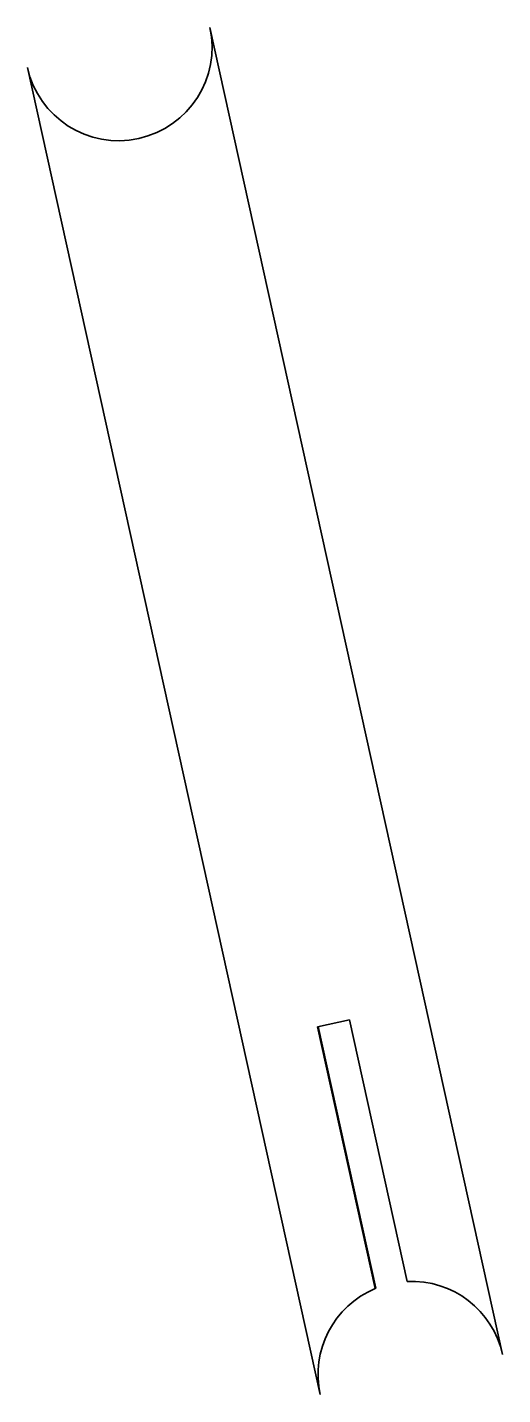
# Model space of a CAD drawing. Extents: x 97 to 168, y 2 to 207.
import ezdxf

# ---------------------------------------------------------------- set-up
doc = ezdxf.new("R2010")
doc.units = 0

msp = doc.modelspace()

# ---------------------------------------------------------------- linework, layer by layer
at = {"color": 7, "lineweight": 35}
for p, q in [((168.29097, 7.589127), (124.423294, 206.76329)), ((140.94635, 1.566528), (97.078674, 200.740707)), ((153.995758, 18.563965), (145.347488, 57.830109)), ((140.56218, 56.776154), (149.214279, 17.492661)), ((149.308105, 17.531525), (140.659836, 56.797668))]:
    msp.add_line(p, q, dxfattribs=at)
at = {"color": 7, "lineweight": 35, "ltscale": 0.1225}
msp.add_line((145.347488, 57.830109), (140.56218, 56.776154), dxfattribs=at)
at = {"color": 7, "lineweight": 35}
for centre, start, end in [((110.750977, 203.751999), 192.420967, 12.420961), ((130.581146, 113.716324), 12.145367, 12.420961), ((154.618652, 4.577835), 12.420961, 92.550074), ((154.618652, 4.577835), 112.70752, 192.420967), ((154.618652, 4.577835), 112.291855, 112.708196)]:
    msp.add_arc(centre, 14, start, end, dxfattribs=at)

doc.saveas('drawing.dxf')
